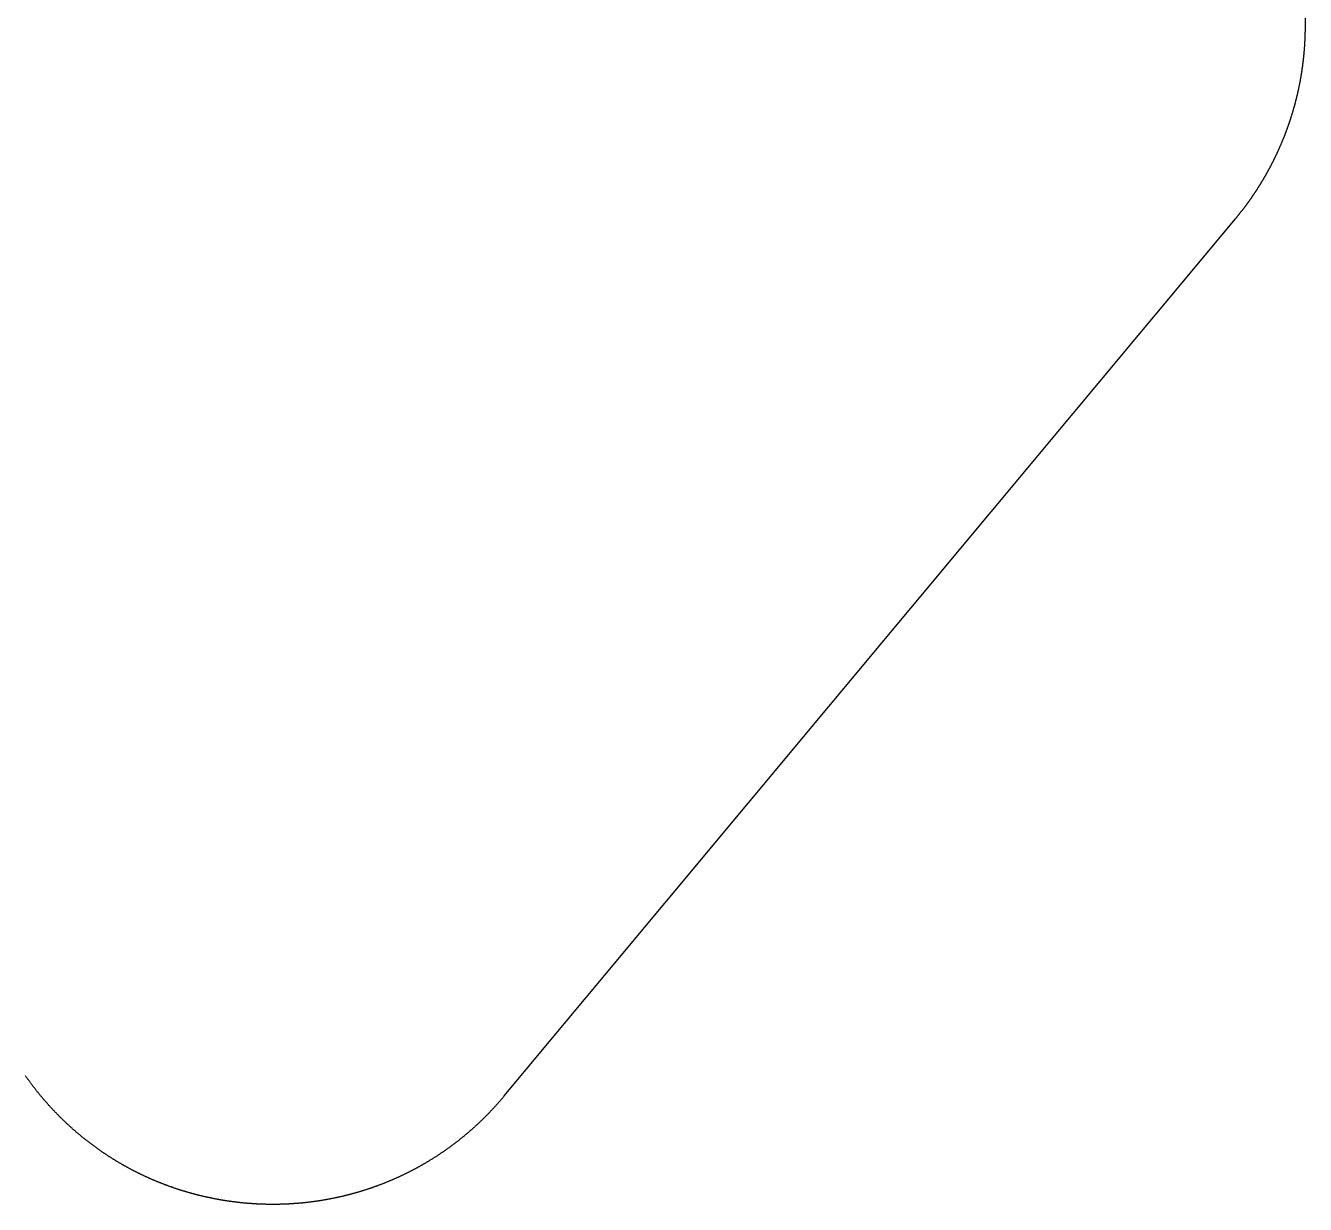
# Model space of a CAD drawing. Header units: millimetres. Extents: x -275 to 275, y -100 to 100.
# Drawn here: x -84.42 to -77.63, y 0.74 to 7 of the extents above; entities that cross this region are included whole.
import ezdxf

# ---------------------------------------------------------------- set-up
doc = ezdxf.new("R2010")
doc.units = ezdxf.units.MM

msp = doc.modelspace()

# ---------------------------------------------------------------- linework, layer by layer
for p, q in [((-77.6333, 6.9991), (-77.6333, 13.3006)), ((-81.8825, 1.3202), (-78.0041, 5.9746))]:
    msp.add_line(p, q)
for points in [[(-78.0041, 5.9746), (-78.0027, 5.9763), (-78.0014, 5.978), (-78, 5.9796), (-77.9986, 5.9813), (-77.9972, 5.983), (-77.9958, 5.9847), (-77.9944, 5.9864), (-77.9931, 5.9881), (-77.9917, 5.9897), (-77.9903, 5.9914), (-77.9889, 5.9931), (-77.9876, 5.9948), (-77.9862, 5.9965), (-77.9848, 5.9982), (-77.9835, 5.9999), (-77.9821, 6.0016), (-77.9807, 6.0033), (-77.9794, 6.005), (-77.978, 6.0067), (-77.9767, 6.0085), (-77.9753, 6.0102), (-77.974, 6.0119), (-77.9726, 6.0136), (-77.9713, 6.0153), (-77.9699, 6.0171), (-77.9686, 6.0188), (-77.9672, 6.0205), (-77.9659, 6.0222), (-77.9646, 6.024), (-77.9632, 6.0257), (-77.9619, 6.0275), (-77.9606, 6.0292), (-77.9592, 6.0309), (-77.9579, 6.0327), (-77.9566, 6.0344), (-77.9553, 6.0362), (-77.954, 6.0379), (-77.9526, 6.0397), (-77.9513, 6.0414), (-77.95, 6.0432), (-77.9487, 6.045), (-77.9474, 6.0467), (-77.9461, 6.0485), (-77.9448, 6.0502), (-77.9435, 6.052), (-77.9422, 6.0538), (-77.9409, 6.0556), (-77.9396, 6.0573), (-77.9383, 6.0591), (-77.937, 6.0609), (-77.9357, 6.0627), (-77.9344, 6.0645), (-77.9331, 6.0662), (-77.9319, 6.068), (-77.9306, 6.0698), (-77.9293, 6.0716), (-77.928, 6.0734), (-77.9268, 6.0752), (-77.9255, 6.077), (-77.9242, 6.0788), (-77.9229, 6.0806), (-77.9217, 6.0824), (-77.9204, 6.0842), (-77.9192, 6.086), (-77.9179, 6.0878), (-77.9166, 6.0897), (-77.9154, 6.0915), (-77.9141, 6.0933), (-77.9129, 6.0951), (-77.9116, 6.0969), (-77.9104, 6.0988), (-77.9092, 6.1006), (-77.9079, 6.1024), (-77.9067, 6.1042), (-77.9055, 6.1061), (-77.9042, 6.1079), (-77.903, 6.1097), (-77.9018, 6.1116), (-77.9005, 6.1134), (-77.8993, 6.1153), (-77.8981, 6.1171), (-77.8969, 6.119), (-77.8957, 6.1208), (-77.8944, 6.1227), (-77.8932, 6.1245), (-77.892, 6.1264), (-77.8908, 6.1282), (-77.8896, 6.1301), (-77.8884, 6.1319), (-77.8872, 6.1338), (-77.886, 6.1357), (-77.8848, 6.1375), (-77.8836, 6.1394), (-77.8824, 6.1413), (-77.8812, 6.1431), (-77.8801, 6.145), (-77.8789, 6.1469), (-77.8777, 6.1488), (-77.8765, 6.1507), (-77.8753, 6.1525), (-77.8742, 6.1544), (-77.873, 6.1563), (-77.8718, 6.1582), (-77.8707, 6.1601), (-77.8695, 6.162), (-77.8683, 6.1639), (-77.8672, 6.1658), (-77.866, 6.1677), (-77.8649, 6.1696), (-77.8637, 6.1715), (-77.8626, 6.1734), (-77.8614, 6.1753), (-77.8603, 6.1772), (-77.8591, 6.1791), (-77.858, 6.181), (-77.8569, 6.1829), (-77.8557, 6.1848), (-77.8546, 6.1867), (-77.8535, 6.1887), (-77.8524, 6.1906), (-77.8512, 6.1925), (-77.8501, 6.1944), (-77.849, 6.1964), (-77.8479, 6.1983), (-77.8468, 6.2002), (-77.8457, 6.2021), (-77.8445, 6.2041), (-77.8434, 6.206), (-77.8423, 6.2079), (-77.8412, 6.2099), (-77.8401, 6.2118), (-77.839, 6.2138), (-77.838, 6.2157), (-77.8369, 6.2177), (-77.8358, 6.2196), (-77.8347, 6.2216), (-77.8336, 6.2235), (-77.8325, 6.2255), (-77.8314, 6.2274), (-77.8304, 6.2294), (-77.8293, 6.2313), (-77.8282, 6.2333), (-77.8272, 6.2352), (-77.8261, 6.2372), (-77.825, 6.2392), (-77.824, 6.2411), (-77.8229, 6.2431), (-77.8219, 6.2451), (-77.8208, 6.247), (-77.8198, 6.249), (-77.8187, 6.251), (-77.8177, 6.253), (-77.8166, 6.2549), (-77.8156, 6.2569), (-77.8146, 6.2589), (-77.8135, 6.2609), (-77.8125, 6.2629), (-77.8115, 6.2649), (-77.8105, 6.2668), (-77.8094, 6.2688), (-77.8084, 6.2708), (-77.8074, 6.2728), (-77.8064, 6.2748), (-77.8054, 6.2768), (-77.8044, 6.2788), (-77.8034, 6.2808), (-77.8024, 6.2828), (-77.8014, 6.2848), (-77.8004, 6.2868), (-77.7994, 6.2888), (-77.7984, 6.2908), (-77.7974, 6.2928), (-77.7964, 6.2948), (-77.7954, 6.2969), (-77.7944, 6.2989), (-77.7935, 6.3009), (-77.7925, 6.3029), (-77.7915, 6.3049), (-77.7905, 6.3069), (-77.7896, 6.309), (-77.7886, 6.311), (-77.7876, 6.313), (-77.7867, 6.315), (-77.7857, 6.3171), (-77.7848, 6.3191), (-77.7838, 6.3211), (-77.7829, 6.3232), (-77.7819, 6.3252), (-77.781, 6.3272), (-77.7801, 6.3293), (-77.7791, 6.3313), (-77.7782, 6.3333), (-77.7773, 6.3354), (-77.7763, 6.3374), (-77.7754, 6.3395), (-77.7745, 6.3415), (-77.7736, 6.3436), (-77.7726, 6.3456), (-77.7717, 6.3476), (-77.7708, 6.3497), (-77.7699, 6.3517), (-77.769, 6.3538), (-77.7681, 6.3559), (-77.7672, 6.3579), (-77.7663, 6.36), (-77.7654, 6.362), (-77.7645, 6.3641), (-77.7636, 6.3661), (-77.7627, 6.3682), (-77.7619, 6.3703), (-77.761, 6.3723), (-77.7601, 6.3744), (-77.7592, 6.3765), (-77.7584, 6.3785), (-77.7575, 6.3806), (-77.7566, 6.3827), (-77.7558, 6.3848), (-77.7549, 6.3868), (-77.754, 6.3889), (-77.7532, 6.391), (-77.7523, 6.3931), (-77.7515, 6.3951), (-77.7506, 6.3972), (-77.7498, 6.3993), (-77.749, 6.4014), (-77.7481, 6.4035), (-77.7473, 6.4056), (-77.7465, 6.4077), (-77.7456, 6.4097), (-77.7448, 6.4118), (-77.744, 6.4139), (-77.7432, 6.416), (-77.7423, 6.4181), (-77.7415, 6.4202), (-77.7407, 6.4223), (-77.7399, 6.4244), (-77.7391, 6.4265), (-77.7383, 6.4286), (-77.7375, 6.4307), (-77.7367, 6.4328), (-77.7359, 6.4349), (-77.7351, 6.437), (-77.7343, 6.4391), (-77.7336, 6.4412), (-77.7328, 6.4433), (-77.732, 6.4454), (-77.7312, 6.4475), (-77.7304, 6.4496), (-77.7297, 6.4518), (-77.7289, 6.4539), (-77.7282, 6.456), (-77.7274, 6.4581), (-77.7266, 6.4602), (-77.7259, 6.4623), (-77.7251, 6.4644), (-77.7244, 6.4666), (-77.7236, 6.4687), (-77.7229, 6.4708), (-77.7221, 6.4729), (-77.7214, 6.4751), (-77.7207, 6.4772), (-77.7199, 6.4793), (-77.7192, 6.4814), (-77.7185, 6.4836), (-77.7178, 6.4857), (-77.7171, 6.4878), (-77.7163, 6.4899), (-77.7156, 6.4921), (-77.7149, 6.4942), (-77.7142, 6.4963), (-77.7135, 6.4985), (-77.7128, 6.5006), (-77.7121, 6.5027), (-77.7114, 6.5049), (-77.7107, 6.507), (-77.71, 6.5092), (-77.7093, 6.5113), (-77.7087, 6.5134), (-77.708, 6.5156), (-77.7073, 6.5177), (-77.7066, 6.5199), (-77.706, 6.522), (-77.7053, 6.5242), (-77.7046, 6.5263), (-77.704, 6.5285), (-77.7033, 6.5306), (-77.7027, 6.5327), (-77.702, 6.5349), (-77.7014, 6.537), (-77.7007, 6.5392), (-77.7001, 6.5414), (-77.6994, 6.5435), (-77.6988, 6.5457), (-77.6982, 6.5478), (-77.6975, 6.55), (-77.6969, 6.5521), (-77.6963, 6.5543), (-77.6957, 6.5564), (-77.695, 6.5586), (-77.6944, 6.5608), (-77.6938, 6.5629), (-77.6932, 6.5651), (-77.6926, 6.5672), (-77.692, 6.5694), (-77.6914, 6.5716), (-77.6908, 6.5737), (-77.6902, 6.5759), (-77.6896, 6.5781), (-77.689, 6.5802), (-77.6884, 6.5824), (-77.6878, 6.5846), (-77.6873, 6.5867), (-77.6867, 6.5889), (-77.6861, 6.5911), (-77.6855, 6.5932), (-77.685, 6.5954), (-77.6844, 6.5976), (-77.6839, 6.5997), (-77.6833, 6.6019), (-77.6827, 6.6041), (-77.6822, 6.6063), (-77.6816, 6.6084), (-77.6811, 6.6106), (-77.6806, 6.6128), (-77.68, 6.615), (-77.6795, 6.6171), (-77.6789, 6.6193), (-77.6784, 6.6215), (-77.6779, 6.6237), (-77.6774, 6.6259), (-77.6768, 6.628), (-77.6763, 6.6302), (-77.6758, 6.6324), (-77.6753, 6.6346), (-77.6748, 6.6368), (-77.6743, 6.6389), (-77.6738, 6.6411), (-77.6733, 6.6433), (-77.6728, 6.6455), (-77.6723, 6.6477), (-77.6718, 6.6499), (-77.6713, 6.6521), (-77.6708, 6.6542), (-77.6704, 6.6564), (-77.6699, 6.6586), (-77.6694, 6.6608), (-77.6689, 6.663), (-77.6685, 6.6652), (-77.668, 6.6674), (-77.6675, 6.6696), (-77.6671, 6.6717), (-77.6666, 6.6739), (-77.6662, 6.6761), (-77.6657, 6.6783), (-77.6653, 6.6805), (-77.6648, 6.6827), (-77.6644, 6.6849), (-77.664, 6.6871), (-77.6635, 6.6893), (-77.6631, 6.6915), (-77.6627, 6.6937), (-77.6623, 6.6959), (-77.6618, 6.6981), (-77.6614, 6.7002), (-77.661, 6.7024), (-77.6606, 6.7046), (-77.6602, 6.7068), (-77.6598, 6.709), (-77.6594, 6.7112), (-77.659, 6.7134), (-77.6586, 6.7156), (-77.6582, 6.7178), (-77.6578, 6.72), (-77.6574, 6.7222), (-77.657, 6.7244), (-77.6566, 6.7266), (-77.6563, 6.7288), (-77.6559, 6.731), (-77.6555, 6.7332), (-77.6551, 6.7354), (-77.6548, 6.7376), (-77.6544, 6.7398), (-77.6541, 6.742), (-77.6537, 6.7442), (-77.6533, 6.7464), (-77.653, 6.7486), (-77.6527, 6.7508), (-77.6523, 6.753), (-77.652, 6.7552), (-77.6516, 6.7574), (-77.6513, 6.7596), (-77.651, 6.7618), (-77.6506, 6.764), (-77.6503, 6.7662), (-77.65, 6.7684), (-77.6497, 6.7706), (-77.6494, 6.7728), (-77.649, 6.775), (-77.6487, 6.7772), (-77.6484, 6.7794), (-77.6481, 6.7816), (-77.6478, 6.7838), (-77.6475, 6.786), (-77.6472, 6.7882), (-77.6469, 6.7904), (-77.6467, 6.7926), (-77.6464, 6.7948), (-77.6461, 6.7971), (-77.6458, 6.7993), (-77.6455, 6.8015), (-77.6453, 6.8037), (-77.645, 6.8059), (-77.6447, 6.8081), (-77.6445, 6.8103), (-77.6442, 6.8125), (-77.6439, 6.8147), (-77.6437, 6.8169), (-77.6434, 6.8191), (-77.6432, 6.8213), (-77.643, 6.8235), (-77.6427, 6.8257), (-77.6425, 6.8279), (-77.6422, 6.8301), (-77.642, 6.8323), (-77.6418, 6.8345), (-77.6416, 6.8367), (-77.6413, 6.8389), (-77.6411, 6.8411), (-77.6409, 6.8433), (-77.6407, 6.8455), (-77.6405, 6.8477), (-77.6403, 6.8499), (-77.6401, 6.8521), (-77.6399, 6.8543), (-77.6397, 6.8565), (-77.6395, 6.8587), (-77.6393, 6.8609), (-77.6391, 6.8631), (-77.6389, 6.8653), (-77.6387, 6.8675), (-77.6385, 6.8697), (-77.6384, 6.8719), (-77.6382, 6.8741), (-77.638, 6.8763), (-77.6378, 6.8785), (-77.6377, 6.8807), (-77.6375, 6.8829), (-77.6374, 6.8851), (-77.6372, 6.8873), (-77.6371, 6.8895), (-77.6369, 6.8917), (-77.6368, 6.8939), (-77.6366, 6.8961), (-77.6365, 6.8983), (-77.6363, 6.9005), (-77.6362, 6.9027), (-77.6361, 6.9049), (-77.6359, 6.9071), (-77.6358, 6.9093), (-77.6357, 6.9115), (-77.6356, 6.9137), (-77.6355, 6.9159), (-77.6354, 6.9181), (-77.6352, 6.9203), (-77.6351, 6.9225), (-77.635, 6.9247), (-77.6349, 6.9269), (-77.6348, 6.9291), (-77.6347, 6.9313), (-77.6346, 6.9335), (-77.6346, 6.9357), (-77.6345, 6.9379), (-77.6344, 6.9401), (-77.6343, 6.9423), (-77.6342, 6.9444), (-77.6342, 6.9466), (-77.6341, 6.9488), (-77.634, 6.951), (-77.634, 6.9532), (-77.6339, 6.9554), (-77.6338, 6.9576), (-77.6338, 6.9598), (-77.6337, 6.962), (-77.6337, 6.9642), (-77.6336, 6.9663), (-77.6336, 6.9685), (-77.6336, 6.9707), (-77.6335, 6.9729), (-77.6335, 6.9751), (-77.6335, 6.9773), (-77.6334, 6.9795), (-77.6334, 6.9816), (-77.6334, 6.9838), (-77.6334, 6.986), (-77.6333, 6.9882), (-77.6333, 6.9904), (-77.6333, 6.9926), (-77.6333, 6.9947), (-77.6333, 6.9969), (-77.6333, 6.9991)], [(-81.8825, 1.3202), (-81.8845, 1.3178), (-81.8865, 1.3154), (-81.8885, 1.313), (-81.8906, 1.3106), (-81.8926, 1.3081), (-81.8947, 1.3057), (-81.8967, 1.3034), (-81.8988, 1.301), (-81.9008, 1.2986), (-81.9029, 1.2962), (-81.9049, 1.2938), (-81.907, 1.2915), (-81.9091, 1.2891), (-81.9111, 1.2867), (-81.9132, 1.2844), (-81.9153, 1.282), (-81.9174, 1.2797), (-81.9194, 1.2774), (-81.9215, 1.275), (-81.9236, 1.2727), (-81.9257, 1.2704), (-81.9278, 1.2681), (-81.9299, 1.2657), (-81.932, 1.2634), (-81.9341, 1.2611), (-81.9362, 1.2588), (-81.9383, 1.2565), (-81.9405, 1.2543), (-81.9426, 1.252), (-81.9447, 1.2497), (-81.9468, 1.2474), (-81.949, 1.2452), (-81.9511, 1.2429), (-81.9532, 1.2406), (-81.9554, 1.2384), (-81.9575, 1.2362), (-81.9597, 1.2339), (-81.9618, 1.2317), (-81.964, 1.2294), (-81.9661, 1.2272), (-81.9683, 1.225), (-81.9704, 1.2228), (-81.9726, 1.2206), (-81.9748, 1.2184), (-81.977, 1.2162), (-81.9791, 1.214), (-81.9813, 1.2118), (-81.9835, 1.2096), (-81.9857, 1.2074), (-81.9879, 1.2053), (-81.9901, 1.2031), (-81.9922, 1.2009), (-81.9944, 1.1988), (-81.9966, 1.1966), (-81.9989, 1.1945), (-82.0011, 1.1923), (-82.0033, 1.1902), (-82.0055, 1.1881), (-82.0077, 1.1859), (-82.0099, 1.1838), (-82.0121, 1.1817), (-82.0144, 1.1796), (-82.0166, 1.1775), (-82.0188, 1.1754), (-82.0211, 1.1733), (-82.0233, 1.1712), (-82.0255, 1.1691), (-82.0278, 1.167), (-82.03, 1.165), (-82.0323, 1.1629), (-82.0345, 1.1608), (-82.0368, 1.1588), (-82.039, 1.1567), (-82.0413, 1.1547), (-82.0436, 1.1526), (-82.0458, 1.1506), (-82.0481, 1.1485), (-82.0504, 1.1465), (-82.0527, 1.1445), (-82.0549, 1.1425), (-82.0572, 1.1405), (-82.0595, 1.1385), (-82.0618, 1.1365), (-82.0641, 1.1345), (-82.0664, 1.1325), (-82.0687, 1.1305), (-82.071, 1.1285), (-82.0733, 1.1265), (-82.0756, 1.1245), (-82.0779, 1.1226), (-82.0802, 1.1206), (-82.0825, 1.1187), (-82.0848, 1.1167), (-82.0871, 1.1148), (-82.0895, 1.1128), (-82.0918, 1.1109), (-82.0941, 1.109), (-82.0964, 1.107), (-82.0988, 1.1051), (-82.1011, 1.1032), (-82.1035, 1.1013), (-82.1058, 1.0994), (-82.1081, 1.0975), (-82.1105, 1.0956), (-82.1128, 1.0937), (-82.1152, 1.0918), (-82.1175, 1.0899), (-82.1199, 1.0881), (-82.1223, 1.0862), (-82.1246, 1.0843), (-82.127, 1.0825), (-82.1294, 1.0806), (-82.1317, 1.0788), (-82.1341, 1.0769), (-82.1365, 1.0751), (-82.1389, 1.0732), (-82.1412, 1.0714), (-82.1436, 1.0696), (-82.146, 1.0678), (-82.1484, 1.066), (-82.1508, 1.0642), (-82.1532, 1.0623), (-82.1556, 1.0606), (-82.158, 1.0588), (-82.1604, 1.057), (-82.1628, 1.0552), (-82.1652, 1.0534), (-82.1676, 1.0516), (-82.17, 1.0499), (-82.1724, 1.0481), (-82.1749, 1.0464), (-82.1773, 1.0446), (-82.1797, 1.0429), (-82.1821, 1.0411), (-82.1846, 1.0394), (-82.187, 1.0377), (-82.1894, 1.0359), (-82.1919, 1.0342), (-82.1943, 1.0325), (-82.1967, 1.0308), (-82.1992, 1.0291), (-82.2016, 1.0274), (-82.2041, 1.0257), (-82.2065, 1.024), (-82.209, 1.0223), (-82.2114, 1.0206), (-82.2139, 1.019), (-82.2163, 1.0173), (-82.2188, 1.0156), (-82.2213, 1.014), (-82.2237, 1.0123), (-82.2262, 1.0107), (-82.2287, 1.009), (-82.2312, 1.0074), (-82.2336, 1.0057), (-82.2361, 1.0041), (-82.2386, 1.0025), (-82.2411, 1.0009), (-82.2436, 0.9993), (-82.2461, 0.9977), (-82.2485, 0.996), (-82.251, 0.9945), (-82.2535, 0.9929), (-82.256, 0.9913), (-82.2585, 0.9897), (-82.261, 0.9881), (-82.2635, 0.9865), (-82.266, 0.985), (-82.2686, 0.9834), (-82.2711, 0.9819), (-82.2736, 0.9803), (-82.2761, 0.9788), (-82.2786, 0.9772), (-82.2811, 0.9757), (-82.2837, 0.9742), (-82.2862, 0.9726), (-82.2887, 0.9711), (-82.2912, 0.9696), (-82.2938, 0.9681), (-82.2963, 0.9666), (-82.2988, 0.9651), (-82.3014, 0.9636), (-82.3039, 0.9621), (-82.3065, 0.9606), (-82.309, 0.9591), (-82.3116, 0.9576), (-82.3141, 0.9562), (-82.3167, 0.9547), (-82.3192, 0.9533), (-82.3218, 0.9518), (-82.3243, 0.9503), (-82.3269, 0.9489), (-82.3294, 0.9475), (-82.332, 0.946), (-82.3346, 0.9446), (-82.3371, 0.9432), (-82.3397, 0.9418), (-82.3423, 0.9403), (-82.3448, 0.9389), (-82.3474, 0.9375), (-82.35, 0.9361), (-82.3526, 0.9347), (-82.3552, 0.9334), (-82.3577, 0.932), (-82.3603, 0.9306), (-82.3629, 0.9292), (-82.3655, 0.9279), (-82.3681, 0.9265), (-82.3707, 0.9251), (-82.3733, 0.9238), (-82.3759, 0.9224), (-82.3785, 0.9211), (-82.3811, 0.9198), (-82.3837, 0.9184), (-82.3863, 0.9171), (-82.3889, 0.9158), (-82.3915, 0.9145), (-82.3941, 0.9132), (-82.3967, 0.9118), (-82.3994, 0.9105), (-82.402, 0.9092), (-82.4046, 0.908), (-82.4072, 0.9067), (-82.4098, 0.9054), (-82.4125, 0.9041), (-82.4151, 0.9028), (-82.4177, 0.9016), (-82.4203, 0.9003), (-82.423, 0.8991), (-82.4256, 0.8978), (-82.4282, 0.8966), (-82.4309, 0.8953), (-82.4335, 0.8941), (-82.4362, 0.8929), (-82.4388, 0.8916), (-82.4414, 0.8904), (-82.4441, 0.8892), (-82.4467, 0.888), (-82.4494, 0.8868), (-82.452, 0.8856), (-82.4547, 0.8844), (-82.4573, 0.8832), (-82.46, 0.882), (-82.4626, 0.8808), (-82.4653, 0.8797), (-82.468, 0.8785), (-82.4706, 0.8773), (-82.4733, 0.8762), (-82.476, 0.875), (-82.4786, 0.8739), (-82.4813, 0.8727), (-82.484, 0.8716), (-82.4866, 0.8705), (-82.4893, 0.8693), (-82.492, 0.8682), (-82.4947, 0.8671), (-82.4973, 0.866), (-82.5, 0.8649), (-82.5027, 0.8638), (-82.5054, 0.8627), (-82.5081, 0.8616), (-82.5108, 0.8605), (-82.5135, 0.8594), (-82.5161, 0.8583), (-82.5188, 0.8573), (-82.5215, 0.8562), (-82.5242, 0.8551), (-82.5269, 0.8541), (-82.5296, 0.853), (-82.5323, 0.852), (-82.535, 0.8509), (-82.5377, 0.8499), (-82.5404, 0.8489), (-82.5431, 0.8479), (-82.5458, 0.8468), (-82.5485, 0.8458), (-82.5513, 0.8448), (-82.554, 0.8438), (-82.5567, 0.8428), (-82.5594, 0.8418), (-82.5621, 0.8408), (-82.5648, 0.8398), (-82.5675, 0.8388), (-82.5703, 0.8379), (-82.573, 0.8369), (-82.5757, 0.8359), (-82.5784, 0.835), (-82.5812, 0.834), (-82.5839, 0.8331), (-82.5866, 0.8321), (-82.5893, 0.8312), (-82.5921, 0.8303), (-82.5948, 0.8293), (-82.5975, 0.8284), (-82.6003, 0.8275), (-82.603, 0.8266), (-82.6057, 0.8257), (-82.6085, 0.8248), (-82.6112, 0.8239), (-82.614, 0.823), (-82.6167, 0.8221), (-82.6194, 0.8212), (-82.6222, 0.8203), (-82.6249, 0.8194), (-82.6277, 0.8186), (-82.6304, 0.8177), (-82.6332, 0.8168), (-82.6359, 0.816), (-82.6387, 0.8151), (-82.6414, 0.8143), (-82.6442, 0.8135), (-82.647, 0.8126), (-82.6497, 0.8118), (-82.6525, 0.811), (-82.6552, 0.8102), (-82.658, 0.8093), (-82.6607, 0.8085), (-82.6635, 0.8077), (-82.6663, 0.8069), (-82.669, 0.8061), (-82.6718, 0.8054), (-82.6746, 0.8046), (-82.6773, 0.8038), (-82.6801, 0.803), (-82.6829, 0.8023), (-82.6857, 0.8015), (-82.6884, 0.8007), (-82.6912, 0.8), (-82.694, 0.7992), (-82.6968, 0.7985), (-82.6995, 0.7978), (-82.7023, 0.797), (-82.7051, 0.7963), (-82.7079, 0.7956), (-82.7107, 0.7949), (-82.7134, 0.7942), (-82.7162, 0.7935), (-82.719, 0.7928), (-82.7218, 0.7921), (-82.7246, 0.7914), (-82.7274, 0.7907), (-82.7302, 0.79), (-82.7329, 0.7893), (-82.7357, 0.7887), (-82.7385, 0.788), (-82.7413, 0.7873), (-82.7441, 0.7867), (-82.7469, 0.786), (-82.7497, 0.7854), (-82.7525, 0.7847), (-82.7553, 0.7841), (-82.7581, 0.7835), (-82.7609, 0.7828), (-82.7637, 0.7822), (-82.7665, 0.7816), (-82.7693, 0.781), (-82.7721, 0.7804), (-82.7749, 0.7798), (-82.7777, 0.7792), (-82.7805, 0.7786), (-82.7833, 0.778), (-82.7861, 0.7774), (-82.7889, 0.7769), (-82.7917, 0.7763), (-82.7945, 0.7757), (-82.7973, 0.7752), (-82.8002, 0.7746), (-82.803, 0.7741), (-82.8058, 0.7735), (-82.8086, 0.773), (-82.8114, 0.7725), (-82.8142, 0.7719), (-82.817, 0.7714), (-82.8199, 0.7709), (-82.8227, 0.7704), (-82.8255, 0.7699), (-82.8283, 0.7694), (-82.8311, 0.7689), (-82.8339, 0.7684), (-82.8368, 0.7679), (-82.8396, 0.7674), (-82.8424, 0.7669), (-82.8452, 0.7664), (-82.848, 0.766), (-82.8509, 0.7655), (-82.8537, 0.765), (-82.8565, 0.7646), (-82.8593, 0.7641), (-82.8622, 0.7637), (-82.865, 0.7633), (-82.8678, 0.7628), (-82.8707, 0.7624), (-82.8735, 0.762), (-82.8763, 0.7616), (-82.8791, 0.7612), (-82.882, 0.7607), (-82.8848, 0.7603), (-82.8876, 0.7599), (-82.8905, 0.7595), (-82.8933, 0.7592), (-82.8961, 0.7588), (-82.899, 0.7584), (-82.9018, 0.758), (-82.9046, 0.7577), (-82.9075, 0.7573), (-82.9103, 0.7569), (-82.9131, 0.7566), (-82.916, 0.7562), (-82.9188, 0.7559), (-82.9216, 0.7556), (-82.9245, 0.7552), (-82.9273, 0.7549), (-82.9302, 0.7546), (-82.933, 0.7543), (-82.9358, 0.754), (-82.9387, 0.7536), (-82.9415, 0.7533), (-82.9444, 0.753), (-82.9472, 0.7528), (-82.95, 0.7525), (-82.9529, 0.7522), (-82.9557, 0.7519), (-82.9586, 0.7516), (-82.9614, 0.7514), (-82.9643, 0.7511), (-82.9671, 0.7509), (-82.9699, 0.7506), (-82.9728, 0.7504), (-82.9756, 0.7501), (-82.9785, 0.7499), (-82.9813, 0.7496), (-82.9842, 0.7494), (-82.987, 0.7492), (-82.9899, 0.749), (-82.9927, 0.7488), (-82.9956, 0.7486), (-82.9984, 0.7484), (-83.0012, 0.7482), (-83.0041, 0.748), (-83.0069, 0.7478), (-83.0098, 0.7476), (-83.0126, 0.7474), (-83.0155, 0.7473), (-83.0183, 0.7471), (-83.0212, 0.7469), (-83.024, 0.7468), (-83.0269, 0.7466), (-83.0297, 0.7465), (-83.0326, 0.7463), (-83.0354, 0.7462), (-83.0383, 0.7461), (-83.0411, 0.746), (-83.044, 0.7458), (-83.0468, 0.7457), (-83.0497, 0.7456), (-83.0525, 0.7455), (-83.0554, 0.7454), (-83.0582, 0.7453), (-83.0611, 0.7452), (-83.0639, 0.7451), (-83.0668, 0.745), (-83.0696, 0.745), (-83.0725, 0.7449), (-83.0753, 0.7448), (-83.0782, 0.7448), (-83.0811, 0.7447), (-83.0839, 0.7447), (-83.0868, 0.7446), (-83.0896, 0.7446), (-83.0925, 0.7446), (-83.0953, 0.7445), (-83.0982, 0.7445), (-83.101, 0.7445), (-83.1039, 0.7445), (-83.1067, 0.7445), (-83.1096, 0.7444), (-83.1124, 0.7444), (-83.1153, 0.7445), (-83.1181, 0.7445), (-83.121, 0.7445), (-83.1238, 0.7445), (-83.1267, 0.7445), (-83.1295, 0.7446), (-83.1324, 0.7446), (-83.1352, 0.7446), (-83.1381, 0.7447), (-83.1409, 0.7447), (-83.1438, 0.7448), (-83.1466, 0.7448), (-83.1495, 0.7449), (-83.1523, 0.745), (-83.1552, 0.7451), (-83.158, 0.7451), (-83.1609, 0.7452), (-83.1637, 0.7453), (-83.1666, 0.7454), (-83.1694, 0.7455), (-83.1723, 0.7456), (-83.1751, 0.7457), (-83.178, 0.7458), (-83.1808, 0.746), (-83.1837, 0.7461), (-83.1865, 0.7462), (-83.1894, 0.7463), (-83.1922, 0.7465), (-83.1951, 0.7466), (-83.1979, 0.7468), (-83.2008, 0.7469), (-83.2036, 0.7471), (-83.2065, 0.7473), (-83.2093, 0.7474), (-83.2122, 0.7476), (-83.215, 0.7478), (-83.2178, 0.748), (-83.2207, 0.7482), (-83.2235, 0.7484), (-83.2264, 0.7486), (-83.2292, 0.7488), (-83.2321, 0.749), (-83.2349, 0.7492), (-83.2378, 0.7494), (-83.2406, 0.7496), (-83.2434, 0.7499), (-83.2463, 0.7501), (-83.2491, 0.7504), (-83.252, 0.7506), (-83.2548, 0.7509), (-83.2577, 0.7511), (-83.2605, 0.7514), (-83.2633, 0.7516), (-83.2662, 0.7519), (-83.269, 0.7522), (-83.2718, 0.7525), (-83.2747, 0.7528), (-83.2775, 0.753), (-83.2804, 0.7533), (-83.2832, 0.7536), (-83.286, 0.7539), (-83.2889, 0.7543), (-83.2917, 0.7546), (-83.2945, 0.7549), (-83.2974, 0.7552), (-83.3002, 0.7556), (-83.303, 0.7559), (-83.3059, 0.7562), (-83.3087, 0.7566), (-83.3115, 0.7569), (-83.3144, 0.7573), (-83.3172, 0.7576), (-83.32, 0.758), (-83.3229, 0.7584), (-83.3257, 0.7588), (-83.3285, 0.7591), (-83.3313, 0.7595), (-83.3342, 0.7599), (-83.337, 0.7603), (-83.3398, 0.7607), (-83.3426, 0.7611), (-83.3455, 0.7615), (-83.3483, 0.7619), (-83.3511, 0.7624), (-83.3539, 0.7628), (-83.3568, 0.7632), (-83.3596, 0.7637), (-83.3624, 0.7641), (-83.3652, 0.7645), (-83.368, 0.765), (-83.3709, 0.7655), (-83.3737, 0.7659), (-83.3765, 0.7664), (-83.3793, 0.7669), (-83.3821, 0.7673), (-83.3849, 0.7678), (-83.3877, 0.7683), (-83.3906, 0.7688), (-83.3934, 0.7693), (-83.3962, 0.7698), (-83.399, 0.7703), (-83.4018, 0.7708), (-83.4046, 0.7713), (-83.4074, 0.7718), (-83.4102, 0.7724), (-83.413, 0.7729), (-83.4158, 0.7734), (-83.4186, 0.774), (-83.4214, 0.7745), (-83.4243, 0.7751), (-83.4271, 0.7756), (-83.4299, 0.7762), (-83.4327, 0.7768), (-83.4355, 0.7773), (-83.4383, 0.7779), (-83.4411, 0.7785), (-83.4439, 0.7791), (-83.4466, 0.7797), (-83.4494, 0.7803), (-83.4522, 0.7809), (-83.455, 0.7815), (-83.4578, 0.7821), (-83.4606, 0.7827), (-83.4634, 0.7833), (-83.4662, 0.7839), (-83.469, 0.7846), (-83.4718, 0.7852), (-83.4746, 0.7858), (-83.4773, 0.7865), (-83.4801, 0.7871), (-83.4829, 0.7878), (-83.4857, 0.7885), (-83.4885, 0.7891), (-83.4913, 0.7898), (-83.494, 0.7905), (-83.4968, 0.7911), (-83.4996, 0.7918), (-83.5024, 0.7925), (-83.5051, 0.7932), (-83.5079, 0.7939), (-83.5107, 0.7946), (-83.5135, 0.7953), (-83.5162, 0.796), (-83.519, 0.7968), (-83.5218, 0.7975), (-83.5245, 0.7982), (-83.5273, 0.799), (-83.5301, 0.7997), (-83.5328, 0.8004), (-83.5356, 0.8012), (-83.5384, 0.802), (-83.5411, 0.8027), (-83.5439, 0.8035), (-83.5466, 0.8042), (-83.5494, 0.805), (-83.5522, 0.8058), (-83.5549, 0.8066), (-83.5577, 0.8074), (-83.5604, 0.8082), (-83.5632, 0.809), (-83.5659, 0.8098), (-83.5687, 0.8106), (-83.5714, 0.8114), (-83.5742, 0.8122), (-83.5769, 0.8131), (-83.5797, 0.8139), (-83.5824, 0.8147), (-83.5851, 0.8156), (-83.5879, 0.8164), (-83.5906, 0.8173), (-83.5934, 0.8181), (-83.5961, 0.819), (-83.5988, 0.8198), (-83.6016, 0.8207), (-83.6043, 0.8216), (-83.607, 0.8225), (-83.6098, 0.8233), (-83.6125, 0.8242), (-83.6152, 0.8251), (-83.6179, 0.826), (-83.6207, 0.8269), (-83.6234, 0.8278), (-83.6261, 0.8288), (-83.6288, 0.8297), (-83.6315, 0.8306), (-83.6343, 0.8315), (-83.637, 0.8325), (-83.6397, 0.8334), (-83.6424, 0.8343), (-83.6451, 0.8353), (-83.6478, 0.8362), (-83.6505, 0.8372), (-83.6532, 0.8382), (-83.656, 0.8391), (-83.6587, 0.8401), (-83.6614, 0.8411), (-83.6641, 0.8421), (-83.6668, 0.8431), (-83.6695, 0.8441), (-83.6722, 0.8451), (-83.6749, 0.8461), (-83.6775, 0.8471), (-83.6802, 0.8481), (-83.6829, 0.8491), (-83.6856, 0.8501), (-83.6883, 0.8512), (-83.691, 0.8522), (-83.6937, 0.8532), (-83.6964, 0.8543), (-83.699, 0.8553), (-83.7017, 0.8564), (-83.7044, 0.8574), (-83.7071, 0.8585), (-83.7097, 0.8596), (-83.7124, 0.8606), (-83.7151, 0.8617), (-83.7178, 0.8628), (-83.7204, 0.8639), (-83.7231, 0.865), (-83.7258, 0.8661), (-83.7284, 0.8672), (-83.7311, 0.8683), (-83.7337, 0.8694), (-83.7364, 0.8705), (-83.7391, 0.8716), (-83.7417, 0.8728), (-83.7444, 0.8739), (-83.747, 0.875), (-83.7497, 0.8762), (-83.7523, 0.8773), (-83.755, 0.8785), (-83.7576, 0.8796), (-83.7603, 0.8808), (-83.7629, 0.882), (-83.7655, 0.8831), (-83.7682, 0.8843), (-83.7708, 0.8855), (-83.7734, 0.8867), (-83.7761, 0.8879), (-83.7787, 0.8891), (-83.7813, 0.8903), (-83.784, 0.8915), (-83.7866, 0.8927), (-83.7892, 0.8939), (-83.7918, 0.8951), (-83.7944, 0.8964), (-83.7971, 0.8976), (-83.7997, 0.8988), (-83.8023, 0.9001), (-83.8049, 0.9013), (-83.8075, 0.9026), (-83.8101, 0.9038), (-83.8127, 0.9051), (-83.8153, 0.9064), (-83.8179, 0.9076), (-83.8205, 0.9089), (-83.8231, 0.9102), (-83.8257, 0.9115), (-83.8283, 0.9128), (-83.8309, 0.9141), (-83.8335, 0.9154), (-83.8361, 0.9167), (-83.8387, 0.918), (-83.8413, 0.9193), (-83.8438, 0.9206), (-83.8464, 0.922), (-83.849, 0.9233), (-83.8516, 0.9246), (-83.8542, 0.926), (-83.8567, 0.9273), (-83.8593, 0.9287), (-83.8619, 0.93), (-83.8644, 0.9314), (-83.867, 0.9327), (-83.8696, 0.9341), (-83.8721, 0.9355), (-83.8747, 0.9369), (-83.8772, 0.9382), (-83.8798, 0.9396), (-83.8823, 0.941), (-83.8849, 0.9424), (-83.8874, 0.9438), (-83.89, 0.9453), (-83.8925, 0.9467), (-83.8951, 0.9481), (-83.8976, 0.9495), (-83.9001, 0.9509), (-83.9027, 0.9524), (-83.9052, 0.9538), (-83.9077, 0.9553), (-83.9103, 0.9567), (-83.9128, 0.9582), (-83.9153, 0.9596), (-83.9178, 0.9611), (-83.9204, 0.9626), (-83.9229, 0.964), (-83.9254, 0.9655), (-83.9279, 0.967), (-83.9304, 0.9685), (-83.9329, 0.97), (-83.9354, 0.9715), (-83.9379, 0.973), (-83.9404, 0.9745), (-83.9429, 0.976), (-83.9454, 0.9775), (-83.9479, 0.979), (-83.9504, 0.9806), (-83.9529, 0.9821), (-83.9554, 0.9836), (-83.9579, 0.9852), (-83.9603, 0.9867), (-83.9628, 0.9883), (-83.9653, 0.9898), (-83.9678, 0.9914), (-83.9703, 0.993), (-83.9727, 0.9945), (-83.9752, 0.9961), (-83.9777, 0.9977), (-83.9801, 0.9993), (-83.9826, 1.0009), (-83.985, 1.0025), (-83.9875, 1.0041), (-83.99, 1.0057), (-83.9924, 1.0073), (-83.9949, 1.0089), (-83.9973, 1.0105), (-83.9997, 1.0122), (-84.0022, 1.0138), (-84.0046, 1.0154), (-84.0071, 1.0171), (-84.0095, 1.0187), (-84.0119, 1.0204), (-84.0144, 1.022), (-84.0168, 1.0237), (-84.0192, 1.0254), (-84.0216, 1.027), (-84.024, 1.0287), (-84.0265, 1.0304), (-84.0289, 1.0321), (-84.0313, 1.0338), (-84.0337, 1.0355), (-84.0361, 1.0372), (-84.0385, 1.0389), (-84.0409, 1.0406), (-84.0433, 1.0423), (-84.0457, 1.044), (-84.0481, 1.0457), (-84.0505, 1.0475), (-84.0529, 1.0492), (-84.0553, 1.051), (-84.0576, 1.0527), (-84.06, 1.0544), (-84.0624, 1.0562), (-84.0648, 1.058), (-84.0672, 1.0597), (-84.0695, 1.0615), (-84.0719, 1.0633), (-84.0743, 1.0651), (-84.0766, 1.0668), (-84.079, 1.0686), (-84.0813, 1.0704), (-84.0837, 1.0722), (-84.086, 1.074), (-84.0884, 1.0758), (-84.0907, 1.0776), (-84.0931, 1.0795), (-84.0954, 1.0813), (-84.0977, 1.0831), (-84.1001, 1.085), (-84.1024, 1.0868), (-84.1047, 1.0886), (-84.1071, 1.0905), (-84.1094, 1.0923), (-84.1117, 1.0942), (-84.114, 1.0961), (-84.1163, 1.0979), (-84.1187, 1.0998), (-84.121, 1.1017), (-84.1233, 1.1036), (-84.1256, 1.1054), (-84.1279, 1.1073), (-84.1302, 1.1092), (-84.1325, 1.1111), (-84.1348, 1.113), (-84.137, 1.115), (-84.1393, 1.1169), (-84.1416, 1.1188), (-84.1439, 1.1207), (-84.1462, 1.1227), (-84.1484, 1.1246), (-84.1507, 1.1265), (-84.153, 1.1285), (-84.1552, 1.1304), (-84.1575, 1.1324), (-84.1598, 1.1343), (-84.162, 1.1363), (-84.1643, 1.1383), (-84.1665, 1.1403), (-84.1688, 1.1422), (-84.171, 1.1442), (-84.1733, 1.1462), (-84.1755, 1.1482), (-84.1777, 1.1502), (-84.18, 1.1522), (-84.1822, 1.1542), (-84.1844, 1.1562), (-84.1867, 1.1583), (-84.1889, 1.1603), (-84.1911, 1.1623), (-84.1933, 1.1644), (-84.1955, 1.1664), (-84.1977, 1.1684), (-84.1999, 1.1705), (-84.2021, 1.1725), (-84.2043, 1.1746), (-84.2065, 1.1767), (-84.2087, 1.1787), (-84.2109, 1.1808), (-84.2131, 1.1829), (-84.2153, 1.185), (-84.2175, 1.1871), (-84.2196, 1.1892), (-84.2218, 1.1913), (-84.224, 1.1934), (-84.2261, 1.1955), (-84.2283, 1.1976), (-84.2305, 1.1997), (-84.2326, 1.2018), (-84.2348, 1.2039), (-84.2369, 1.2061), (-84.2391, 1.2082), (-84.2412, 1.2104), (-84.2434, 1.2125), (-84.2455, 1.2147), (-84.2476, 1.2168), (-84.2498, 1.219), (-84.2519, 1.2211), (-84.254, 1.2233), (-84.2561, 1.2255), (-84.2583, 1.2277), (-84.2604, 1.2299), (-84.2625, 1.2321), (-84.2646, 1.2343), (-84.2667, 1.2365), (-84.2688, 1.2387), (-84.2709, 1.2409), (-84.273, 1.2431), (-84.2751, 1.2453), (-84.2772, 1.2475), (-84.2793, 1.2498), (-84.2813, 1.252), (-84.2834, 1.2542), (-84.2855, 1.2565), (-84.2876, 1.2587), (-84.2896, 1.261), (-84.2917, 1.2632), (-84.2938, 1.2655), (-84.2958, 1.2678), (-84.2979, 1.2701), (-84.2999, 1.2723), (-84.302, 1.2746), (-84.304, 1.2769), (-84.3061, 1.2792), (-84.3081, 1.2815), (-84.3101, 1.2838), (-84.3122, 1.2861), (-84.3142, 1.2884), (-84.3162, 1.2907), (-84.3182, 1.2931), (-84.3202, 1.2954), (-84.3223, 1.2977), (-84.3243, 1.3001), (-84.3263, 1.3024), (-84.3283, 1.3048), (-84.3303, 1.3071), (-84.3323, 1.3095), (-84.3343, 1.3118), (-84.3362, 1.3142), (-84.3382, 1.3166), (-84.3402, 1.319), (-84.3422, 1.3213), (-84.3442, 1.3237), (-84.3461, 1.3261), (-84.3481, 1.3285), (-84.3501, 1.3309), (-84.352, 1.3333), (-84.354, 1.3357), (-84.3559, 1.3381), (-84.3579, 1.3406), (-84.3598, 1.343), (-84.3618, 1.3454), (-84.3637, 1.3479), (-84.3656, 1.3503), (-84.3676, 1.3527), (-84.3695, 1.3552), (-84.3714, 1.3576), (-84.3733, 1.3601), (-84.3752, 1.3626), (-84.3772, 1.365), (-84.3791, 1.3675), (-84.381, 1.37), (-84.3829, 1.3725), (-84.3848, 1.375), (-84.3866, 1.3775), (-84.3885, 1.38), (-84.3904, 1.3825), (-84.3923, 1.385), (-84.3942, 1.3875), (-84.3961, 1.39), (-84.3979, 1.3925), (-84.3998, 1.3951), (-84.4016, 1.3976), (-84.4035, 1.4001), (-84.4054, 1.4027), (-84.4072, 1.4052), (-84.4091, 1.4078), (-84.4109, 1.4103), (-84.4127, 1.4129), (-84.4146, 1.4155), (-84.4164, 1.418), (-84.4182, 1.4206), (-84.4201, 1.4232), (-84.4219, 1.4258)]]:
    msp.add_lwpolyline(points)

doc.saveas('drawing.dxf')
